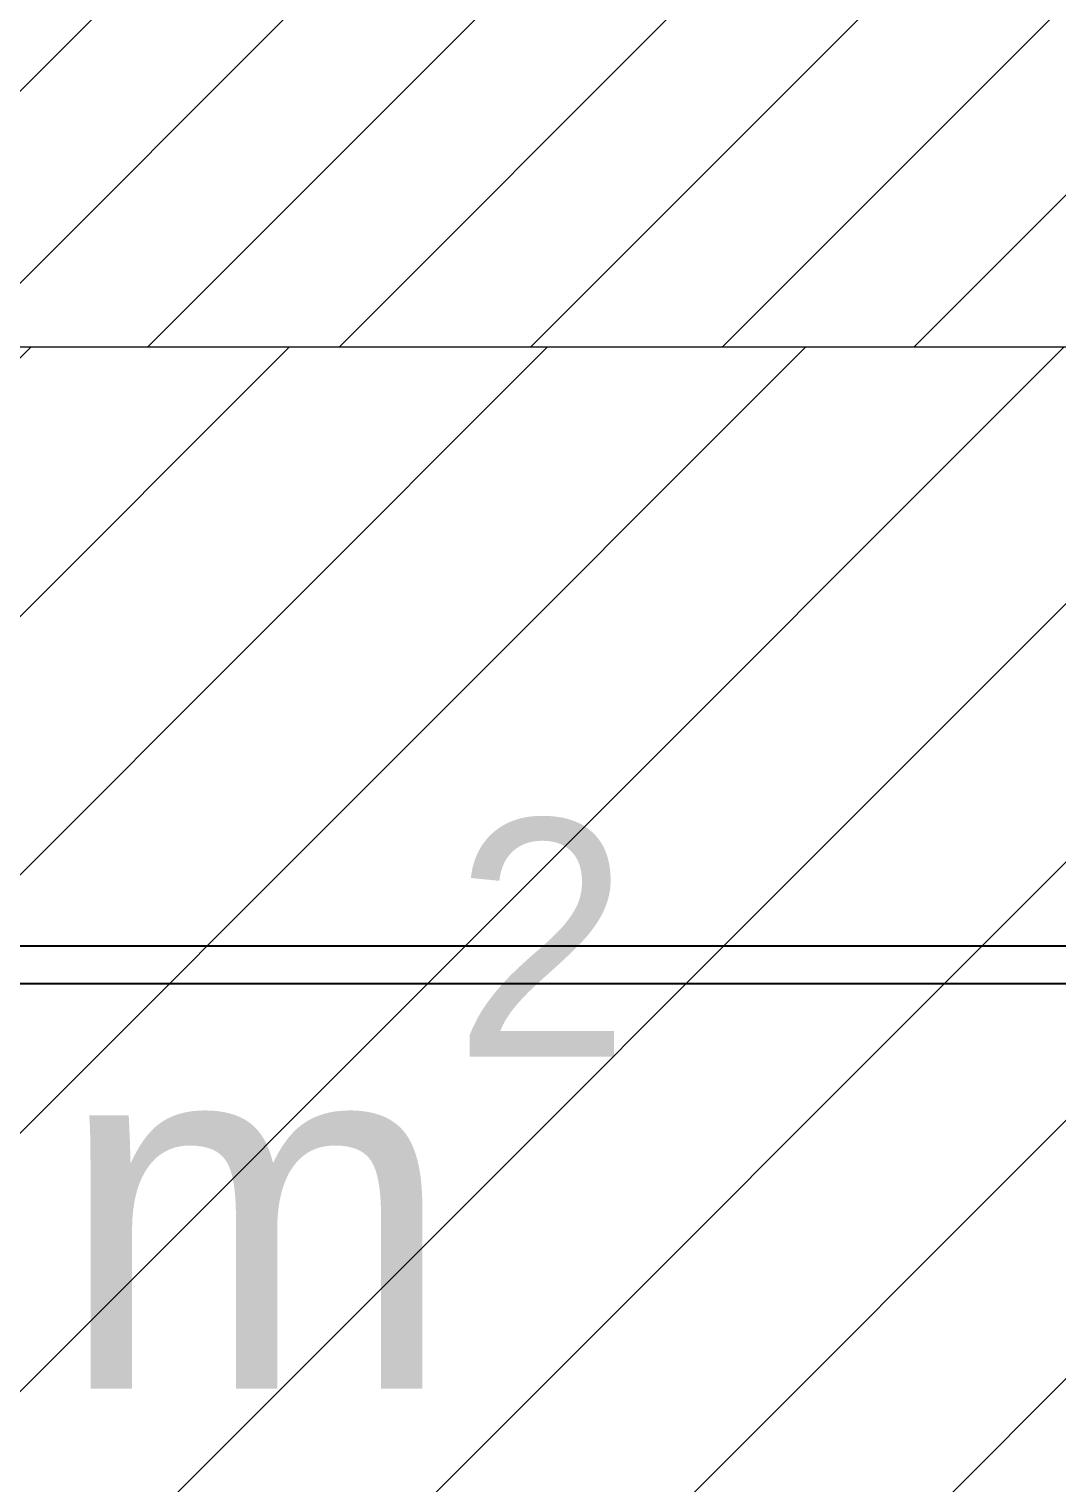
# Model space of a CAD drawing. Header units: centimetres. Extents: x 2666 to 9670, y 1889 to 5633.
# Drawn here: x 4515.8 to 4543.01, y 4595.39 to 4633.84 of the extents above; entities that cross this region are included whole.
import ezdxf

# ---------------------------------------------------------------- set-up
doc = ezdxf.new("R2010")
doc.units = ezdxf.units.CM
doc.header["$LTSCALE"] = 12.7
for name, color, linetype, lineweight in [('B Faux plafonds-1', 7, 'Continuous', 5), ('B GÈnÈral', 7, 'Continuous', 5), ('B Général', 7, 'Continuous', 5), ('C ANNOTATIONS-texte surfaces', 7, 'Continuous', 5)]:
    doc.layers.add(name, color=color, linetype=linetype, lineweight=lineweight)
doc.layers.add('prlm-CHAUFF', color=4, linetype='Continuous')
doc.styles.add('Eurostile', font='')
doc.styles.get('Eurostile').set_extended_font_data('Eurostile')

msp = doc.modelspace()

# ---------------------------------------------------------------- hatches: boundary and pattern name
at = {"layer": 'B Faux plafonds-1', "linetype": 'Continuous', "lineweight": 5, "true_color": 0xaaaaaa}
h = msp.add_hatch(dxfattribs=at)
h.set_pattern_fill('F_P__SOFFITE', color=253, style=0, pattern_type=2)
h.set_pattern_definition([(45, (0, 0.2205), (-3.5277778, 3.3072917), [])])
h.paths.add_polyline_path([(4406.649, 4625.438), (4406.649, 4300.389), (4631.965, 4300.389), (4631.965, 4527.438), (4543.965, 4527.438), (4543.965, 4625.438)])
at = {"layer": 'B GÈnÈral', "linetype": 'Continuous', "lineweight": 5}
h = msp.add_hatch(dxfattribs=at)
h.set_pattern_fill('50_BETON', style=0, pattern_type=2)
h.set_pattern_definition([(45, (0, 0), (2.4253472, -2.6458333), [])])
h.paths.add_polyline_path([(4641.965, 4625.438), (4641.965, 4643.438), (4452.965, 4643.438), (4432.965, 4625.438)])

# ---------------------------------------------------------------- linework, layer by layer
at = {"layer": 'B Général', "color": 7, "linetype": 'Continuous', "lineweight": 18}
msp.add_line((4432.965, 4625.438), (4641.965, 4625.438), dxfattribs=at)
at = {"layer": 'B Général', "color": 7, "linetype": 'Continuous', "lineweight": 5}
msp.add_line((4432.965, 4625.438), (4641.965, 4625.438), dxfattribs=at)
at = {"layer": 'prlm-CHAUFF', "ltscale": 50}
for p, q in [((4547.605, 4609.586), (4417.41, 4609.586)), ((4547.605, 4608.586), (4416.41, 4608.586))]:
    msp.add_line(p, q, dxfattribs=at)

# ---------------------------------------------------------------- texts
at = {"layer": 'C ANNOTATIONS-texte surfaces', "insert": (4513.634, 4612.939), "char_height": 9.412, "attachment_point": 2, "line_spacing_factor": 0.894142, "style": 'Eurostile'}
msp.add_mtext('1,3 m{\\H0.6667x;\\S2^ ;}', dxfattribs=at)

doc.saveas('drawing.dxf')
